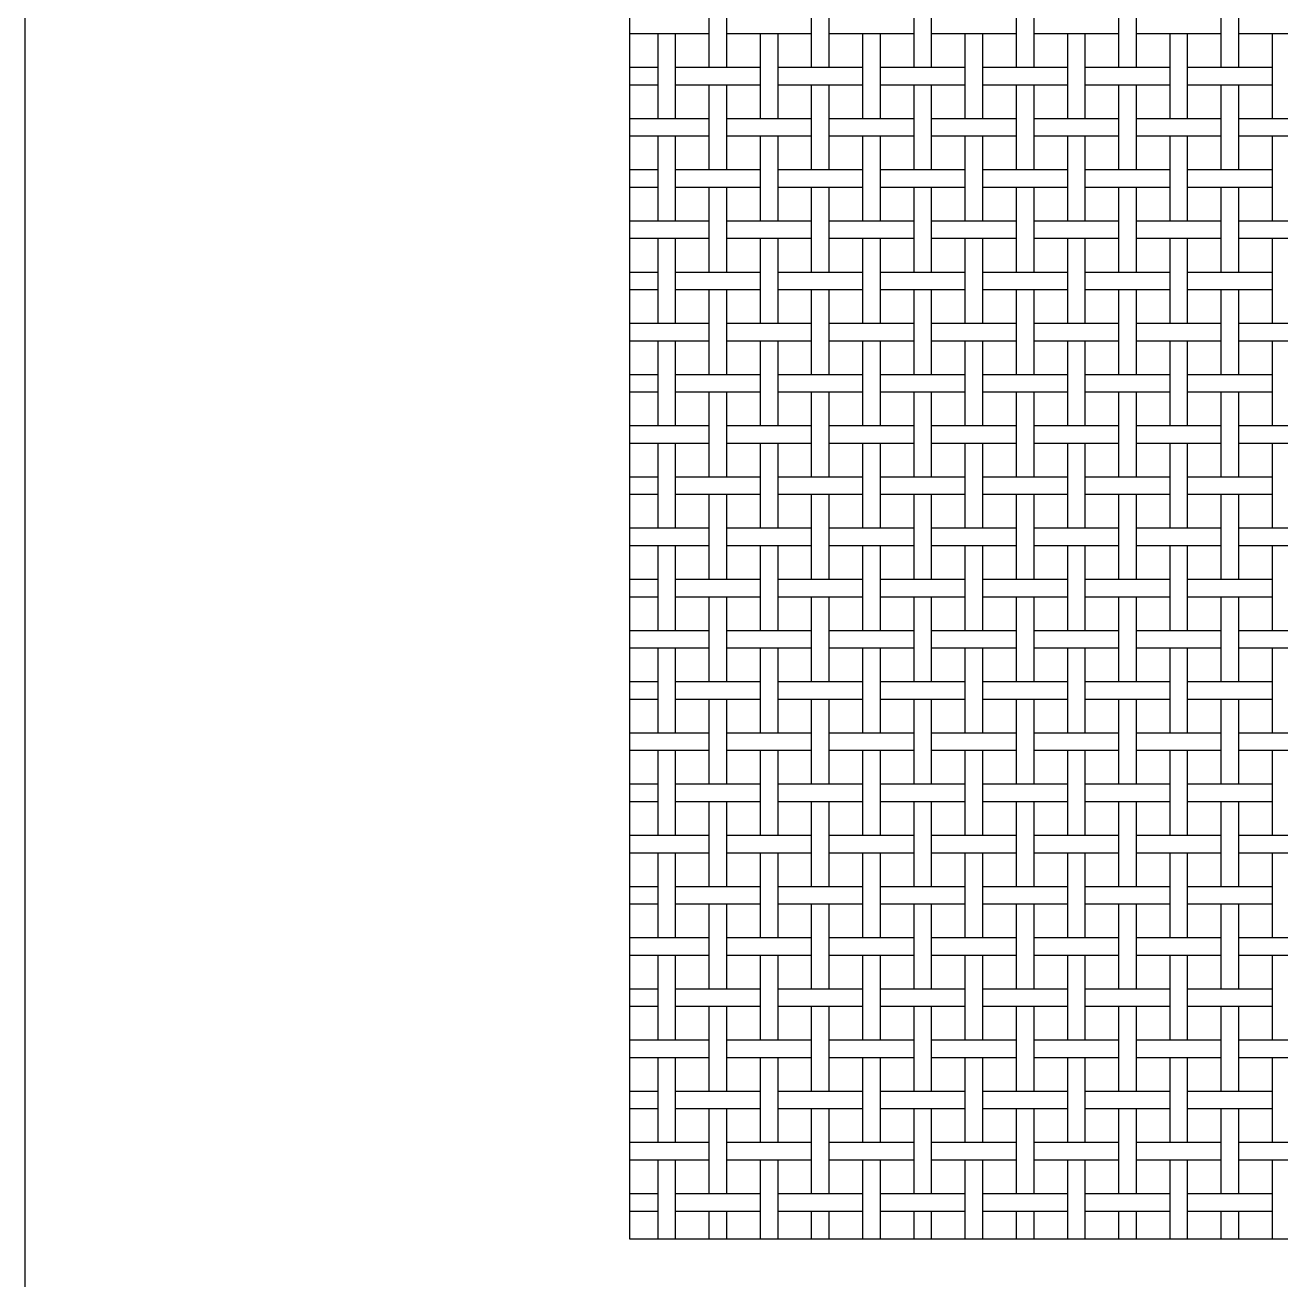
# Model space of a CAD drawing. Extents: x 0.5 to 94, y 0 to 67.1.
# Drawn here: x 17.09 to 37.86, y 26.42 to 47.17 of the extents above; entities that cross this region are included whole.
import ezdxf

# ---------------------------------------------------------------- set-up
doc = ezdxf.new("R2010")
doc.units = 0
doc.layers.get('0').update_dxf_attribs({"linetype": 'CONTINUOUS'})

msp = doc.modelspace()

# ---------------------------------------------------------------- linework, layer by layer
at = {"color": 7, "linetype": 'CONTINUOUS'}
for p, q in [((17.093, 17.093), (17.093, 67.093)), ((27.093, 27.093), (27.093, 57.093)), ((28.401, 47.874), (28.401, 46.471)), ((28.691, 47.874), (28.691, 46.471)), ((30.094, 47.874), (30.094, 46.471)), ((30.384, 47.874), (30.384, 46.471)), ((31.788, 47.874), (31.788, 46.471)), ((32.078, 47.874), (32.078, 46.471)), ((33.481, 47.874), (33.481, 46.471)), ((33.771, 47.874), (33.771, 46.471)), ((35.174, 47.874), (35.174, 46.471)), ((35.464, 47.874), (35.464, 46.471)), ((36.868, 47.874), (36.868, 46.471)), ((37.158, 47.874), (37.158, 46.471)), ((28.401, 47.028), (27.093, 47.028)), ((27.554, 47.028), (27.554, 45.624)), ((27.844, 47.028), (27.844, 45.624)), ((30.094, 47.028), (28.691, 47.028)), ((29.248, 47.028), (29.248, 45.624)), ((29.538, 47.028), (29.538, 45.624)), ((31.788, 47.028), (30.384, 47.028)), ((30.941, 47.028), (30.941, 45.624)), ((31.231, 47.028), (31.231, 45.624)), ((33.481, 47.028), (32.078, 47.028)), ((32.634, 47.028), (32.634, 45.624)), ((32.924, 47.028), (32.924, 45.624)), ((35.174, 47.028), (33.771, 47.028)), ((34.328, 47.028), (34.328, 45.624)), ((34.618, 47.028), (34.618, 45.624)), ((36.868, 47.028), (35.464, 47.028)), ((36.021, 47.028), (36.021, 45.624)), ((36.311, 47.028), (36.311, 45.624)), ((38.561, 47.028), (37.158, 47.028)), ((37.714, 47.028), (37.714, 45.624)), ((27.554, 46.471), (27.093, 46.471)), ((29.248, 46.471), (27.844, 46.471)), ((30.941, 46.471), (29.538, 46.471)), ((32.634, 46.471), (31.231, 46.471)), ((34.328, 46.471), (32.924, 46.471)), ((36.021, 46.471), (34.618, 46.471)), ((37.714, 46.471), (36.311, 46.471)), ((27.554, 46.181), (27.093, 46.181)), ((29.248, 46.181), (27.844, 46.181)), ((28.401, 46.181), (28.401, 44.778)), ((28.691, 46.181), (28.691, 44.778)), ((30.941, 46.181), (29.538, 46.181)), ((30.094, 46.181), (30.094, 44.778)), ((30.384, 46.181), (30.384, 44.778)), ((32.634, 46.181), (31.231, 46.181)), ((31.788, 46.181), (31.788, 44.778)), ((32.078, 46.181), (32.078, 44.778)), ((34.328, 46.181), (32.924, 46.181)), ((33.481, 46.181), (33.481, 44.778)), ((33.771, 46.181), (33.771, 44.778)), ((36.021, 46.181), (34.618, 46.181)), ((35.174, 46.181), (35.174, 44.778)), ((35.464, 46.181), (35.464, 44.778)), ((37.714, 46.181), (36.311, 46.181)), ((36.868, 46.181), (36.868, 44.778)), ((37.158, 46.181), (37.158, 44.778)), ((28.401, 45.624), (27.093, 45.624)), ((30.094, 45.624), (28.691, 45.624)), ((31.788, 45.624), (30.384, 45.624)), ((33.481, 45.624), (32.078, 45.624)), ((35.174, 45.624), (33.771, 45.624)), ((36.868, 45.624), (35.464, 45.624)), ((38.561, 45.624), (37.158, 45.624)), ((28.401, 45.334), (27.093, 45.334)), ((27.554, 45.334), (27.554, 43.931)), ((27.844, 45.334), (27.844, 43.931)), ((30.094, 45.334), (28.691, 45.334)), ((29.248, 45.334), (29.248, 43.931)), ((29.538, 45.334), (29.538, 43.931)), ((31.788, 45.334), (30.384, 45.334)), ((30.941, 45.334), (30.941, 43.931)), ((31.231, 45.334), (31.231, 43.931)), ((33.481, 45.334), (32.078, 45.334)), ((32.634, 45.334), (32.634, 43.931)), ((32.924, 45.334), (32.924, 43.931)), ((35.174, 45.334), (33.771, 45.334)), ((34.328, 45.334), (34.328, 43.931)), ((34.618, 45.334), (34.618, 43.931)), ((36.868, 45.334), (35.464, 45.334)), ((36.021, 45.334), (36.021, 43.931)), ((36.311, 45.334), (36.311, 43.931)), ((38.561, 45.334), (37.158, 45.334)), ((37.714, 45.334), (37.714, 43.931)), ((27.554, 44.778), (27.093, 44.778)), ((29.248, 44.778), (27.844, 44.778)), ((30.941, 44.778), (29.538, 44.778)), ((32.634, 44.778), (31.231, 44.778)), ((34.328, 44.778), (32.924, 44.778)), ((36.021, 44.778), (34.618, 44.778)), ((37.714, 44.778), (36.311, 44.778)), ((27.554, 44.488), (27.093, 44.488)), ((29.248, 44.488), (27.844, 44.488)), ((28.401, 44.488), (28.401, 43.084)), ((28.691, 44.488), (28.691, 43.084)), ((30.941, 44.488), (29.538, 44.488)), ((30.094, 44.488), (30.094, 43.084)), ((30.384, 44.488), (30.384, 43.084)), ((32.634, 44.488), (31.231, 44.488)), ((31.788, 44.488), (31.788, 43.084)), ((32.078, 44.488), (32.078, 43.084)), ((34.328, 44.488), (32.924, 44.488)), ((33.481, 44.488), (33.481, 43.084)), ((33.771, 44.488), (33.771, 43.084)), ((36.021, 44.488), (34.618, 44.488)), ((35.174, 44.488), (35.174, 43.084)), ((35.464, 44.488), (35.464, 43.084)), ((37.714, 44.488), (36.311, 44.488)), ((36.868, 44.488), (36.868, 43.084)), ((37.158, 44.488), (37.158, 43.084)), ((28.401, 43.931), (27.093, 43.931)), ((30.094, 43.931), (28.691, 43.931)), ((31.788, 43.931), (30.384, 43.931)), ((33.481, 43.931), (32.078, 43.931)), ((35.174, 43.931), (33.771, 43.931)), ((36.868, 43.931), (35.464, 43.931)), ((38.561, 43.931), (37.158, 43.931)), ((28.401, 43.641), (27.093, 43.641)), ((27.554, 43.641), (27.554, 42.238)), ((27.844, 43.641), (27.844, 42.238)), ((30.094, 43.641), (28.691, 43.641)), ((29.248, 43.641), (29.248, 42.238)), ((29.538, 43.641), (29.538, 42.238)), ((31.788, 43.641), (30.384, 43.641)), ((30.941, 43.641), (30.941, 42.238)), ((31.231, 43.641), (31.231, 42.238)), ((33.481, 43.641), (32.078, 43.641)), ((32.634, 43.641), (32.634, 42.238)), ((32.924, 43.641), (32.924, 42.238)), ((35.174, 43.641), (33.771, 43.641)), ((34.328, 43.641), (34.328, 42.238)), ((34.618, 43.641), (34.618, 42.238)), ((36.868, 43.641), (35.464, 43.641)), ((36.021, 43.641), (36.021, 42.238)), ((36.311, 43.641), (36.311, 42.238)), ((38.561, 43.641), (37.158, 43.641)), ((37.714, 43.641), (37.714, 42.238)), ((27.554, 43.084), (27.093, 43.084)), ((29.248, 43.084), (27.844, 43.084)), ((30.941, 43.084), (29.538, 43.084)), ((32.634, 43.084), (31.231, 43.084)), ((34.328, 43.084), (32.924, 43.084)), ((36.021, 43.084), (34.618, 43.084)), ((37.714, 43.084), (36.311, 43.084)), ((27.554, 42.794), (27.093, 42.794)), ((29.248, 42.794), (27.844, 42.794)), ((28.401, 42.794), (28.401, 41.391)), ((28.691, 42.794), (28.691, 41.391)), ((30.941, 42.794), (29.538, 42.794)), ((30.094, 42.794), (30.094, 41.391)), ((30.384, 42.794), (30.384, 41.391)), ((32.634, 42.794), (31.231, 42.794)), ((31.788, 42.794), (31.788, 41.391)), ((32.078, 42.794), (32.078, 41.391)), ((34.328, 42.794), (32.924, 42.794)), ((33.481, 42.794), (33.481, 41.391)), ((33.771, 42.794), (33.771, 41.391)), ((36.021, 42.794), (34.618, 42.794)), ((35.174, 42.794), (35.174, 41.391)), ((35.464, 42.794), (35.464, 41.391)), ((37.714, 42.794), (36.311, 42.794)), ((36.868, 42.794), (36.868, 41.391)), ((37.158, 42.794), (37.158, 41.391)), ((28.401, 42.238), (27.093, 42.238)), ((30.094, 42.238), (28.691, 42.238)), ((31.788, 42.238), (30.384, 42.238)), ((33.481, 42.238), (32.078, 42.238)), ((35.174, 42.238), (33.771, 42.238)), ((36.868, 42.238), (35.464, 42.238)), ((38.561, 42.238), (37.158, 42.238)), ((28.401, 41.948), (27.093, 41.948)), ((27.554, 41.948), (27.554, 40.544)), ((27.844, 41.948), (27.844, 40.544)), ((30.094, 41.948), (28.691, 41.948)), ((29.248, 41.948), (29.248, 40.544)), ((29.538, 41.948), (29.538, 40.544)), ((31.788, 41.948), (30.384, 41.948)), ((30.941, 41.948), (30.941, 40.544)), ((31.231, 41.948), (31.231, 40.544)), ((33.481, 41.948), (32.078, 41.948)), ((32.634, 41.948), (32.634, 40.544)), ((32.924, 41.948), (32.924, 40.544)), ((35.174, 41.948), (33.771, 41.948)), ((34.328, 41.948), (34.328, 40.544)), ((34.618, 41.948), (34.618, 40.544)), ((36.868, 41.948), (35.464, 41.948)), ((36.021, 41.948), (36.021, 40.544)), ((36.311, 41.948), (36.311, 40.544)), ((38.561, 41.948), (37.158, 41.948)), ((37.714, 41.948), (37.714, 40.544)), ((27.554, 41.391), (27.093, 41.391)), ((29.248, 41.391), (27.844, 41.391)), ((30.941, 41.391), (29.538, 41.391)), ((32.634, 41.391), (31.231, 41.391)), ((34.328, 41.391), (32.924, 41.391)), ((36.021, 41.391), (34.618, 41.391)), ((37.714, 41.391), (36.311, 41.391)), ((27.554, 41.101), (27.093, 41.101)), ((29.248, 41.101), (27.844, 41.101)), ((28.401, 41.101), (28.401, 39.698)), ((28.691, 41.101), (28.691, 39.698)), ((30.941, 41.101), (29.538, 41.101)), ((30.094, 41.101), (30.094, 39.698)), ((30.384, 41.101), (30.384, 39.698)), ((32.634, 41.101), (31.231, 41.101)), ((31.788, 41.101), (31.788, 39.698)), ((32.078, 41.101), (32.078, 39.698)), ((34.328, 41.101), (32.924, 41.101)), ((33.481, 41.101), (33.481, 39.698)), ((33.771, 41.101), (33.771, 39.698)), ((36.021, 41.101), (34.618, 41.101)), ((35.174, 41.101), (35.174, 39.698)), ((35.464, 41.101), (35.464, 39.698)), ((37.714, 41.101), (36.311, 41.101)), ((36.868, 41.101), (36.868, 39.698)), ((37.158, 41.101), (37.158, 39.698)), ((28.401, 40.544), (27.093, 40.544)), ((30.094, 40.544), (28.691, 40.544)), ((31.788, 40.544), (30.384, 40.544)), ((33.481, 40.544), (32.078, 40.544)), ((35.174, 40.544), (33.771, 40.544)), ((36.868, 40.544), (35.464, 40.544)), ((38.561, 40.544), (37.158, 40.544)), ((28.401, 40.254), (27.093, 40.254)), ((27.554, 40.254), (27.554, 38.851)), ((27.844, 40.254), (27.844, 38.851)), ((30.094, 40.254), (28.691, 40.254)), ((29.248, 40.254), (29.248, 38.851)), ((29.538, 40.254), (29.538, 38.851)), ((31.788, 40.254), (30.384, 40.254)), ((30.941, 40.254), (30.941, 38.851)), ((31.231, 40.254), (31.231, 38.851)), ((33.481, 40.254), (32.078, 40.254)), ((32.634, 40.254), (32.634, 38.851)), ((32.924, 40.254), (32.924, 38.851)), ((35.174, 40.254), (33.771, 40.254)), ((34.328, 40.254), (34.328, 38.851)), ((34.618, 40.254), (34.618, 38.851)), ((36.868, 40.254), (35.464, 40.254)), ((36.021, 40.254), (36.021, 38.851)), ((36.311, 40.254), (36.311, 38.851)), ((38.561, 40.254), (37.158, 40.254)), ((37.714, 40.254), (37.714, 38.851)), ((27.554, 39.698), (27.093, 39.698)), ((29.248, 39.698), (27.844, 39.698)), ((30.941, 39.698), (29.538, 39.698)), ((32.634, 39.698), (31.231, 39.698)), ((34.328, 39.698), (32.924, 39.698)), ((36.021, 39.698), (34.618, 39.698)), ((37.714, 39.698), (36.311, 39.698)), ((27.554, 39.408), (27.093, 39.408)), ((29.248, 39.408), (27.844, 39.408)), ((28.401, 39.408), (28.401, 38.004)), ((28.691, 39.408), (28.691, 38.004)), ((30.941, 39.408), (29.538, 39.408)), ((30.094, 39.408), (30.094, 38.004)), ((30.384, 39.408), (30.384, 38.004)), ((32.634, 39.408), (31.231, 39.408)), ((31.788, 39.408), (31.788, 38.004)), ((32.078, 39.408), (32.078, 38.004)), ((34.328, 39.408), (32.924, 39.408)), ((33.481, 39.408), (33.481, 38.004)), ((33.771, 39.408), (33.771, 38.004)), ((36.021, 39.408), (34.618, 39.408)), ((35.174, 39.408), (35.174, 38.004)), ((35.464, 39.408), (35.464, 38.004)), ((37.714, 39.408), (36.311, 39.408)), ((36.868, 39.408), (36.868, 38.004)), ((37.158, 39.408), (37.158, 38.004)), ((28.401, 38.851), (27.093, 38.851)), ((30.094, 38.851), (28.691, 38.851)), ((31.788, 38.851), (30.384, 38.851)), ((33.481, 38.851), (32.078, 38.851)), ((35.174, 38.851), (33.771, 38.851)), ((36.868, 38.851), (35.464, 38.851)), ((38.561, 38.851), (37.158, 38.851)), ((28.401, 38.561), (27.093, 38.561)), ((27.554, 38.561), (27.554, 37.158)), ((27.844, 38.561), (27.844, 37.158)), ((30.094, 38.561), (28.691, 38.561)), ((29.248, 38.561), (29.248, 37.158)), ((29.538, 38.561), (29.538, 37.158)), ((31.788, 38.561), (30.384, 38.561)), ((30.941, 38.561), (30.941, 37.158)), ((31.231, 38.561), (31.231, 37.158)), ((33.481, 38.561), (32.078, 38.561)), ((32.634, 38.561), (32.634, 37.158)), ((32.924, 38.561), (32.924, 37.158)), ((35.174, 38.561), (33.771, 38.561)), ((34.328, 38.561), (34.328, 37.158)), ((34.618, 38.561), (34.618, 37.158)), ((36.868, 38.561), (35.464, 38.561)), ((36.021, 38.561), (36.021, 37.158)), ((36.311, 38.561), (36.311, 37.158)), ((38.561, 38.561), (37.158, 38.561)), ((37.714, 38.561), (37.714, 37.158)), ((27.554, 38.004), (27.093, 38.004)), ((29.248, 38.004), (27.844, 38.004)), ((30.941, 38.004), (29.538, 38.004)), ((32.634, 38.004), (31.231, 38.004)), ((34.328, 38.004), (32.924, 38.004)), ((36.021, 38.004), (34.618, 38.004)), ((37.714, 38.004), (36.311, 38.004)), ((27.554, 37.714), (27.093, 37.714)), ((29.248, 37.714), (27.844, 37.714)), ((28.401, 37.714), (28.401, 36.311)), ((28.691, 37.714), (28.691, 36.311)), ((30.941, 37.714), (29.538, 37.714)), ((30.094, 37.714), (30.094, 36.311)), ((30.384, 37.714), (30.384, 36.311)), ((32.634, 37.714), (31.231, 37.714)), ((31.788, 37.714), (31.788, 36.311)), ((32.078, 37.714), (32.078, 36.311)), ((34.328, 37.714), (32.924, 37.714)), ((33.481, 37.714), (33.481, 36.311)), ((33.771, 37.714), (33.771, 36.311)), ((36.021, 37.714), (34.618, 37.714)), ((35.174, 37.714), (35.174, 36.311)), ((35.464, 37.714), (35.464, 36.311)), ((37.714, 37.714), (36.311, 37.714)), ((36.868, 37.714), (36.868, 36.311)), ((37.158, 37.714), (37.158, 36.311)), ((28.401, 37.158), (27.093, 37.158)), ((30.094, 37.158), (28.691, 37.158)), ((31.788, 37.158), (30.384, 37.158)), ((33.481, 37.158), (32.078, 37.158)), ((35.174, 37.158), (33.771, 37.158)), ((36.868, 37.158), (35.464, 37.158)), ((38.561, 37.158), (37.158, 37.158)), ((28.401, 36.868), (27.093, 36.868)), ((27.554, 36.868), (27.554, 35.464)), ((27.844, 36.868), (27.844, 35.464)), ((30.094, 36.868), (28.691, 36.868)), ((29.248, 36.868), (29.248, 35.464)), ((29.538, 36.868), (29.538, 35.464)), ((31.788, 36.868), (30.384, 36.868)), ((30.941, 36.868), (30.941, 35.464)), ((31.231, 36.868), (31.231, 35.464)), ((33.481, 36.868), (32.078, 36.868)), ((32.634, 36.868), (32.634, 35.464)), ((32.924, 36.868), (32.924, 35.464)), ((35.174, 36.868), (33.771, 36.868)), ((34.328, 36.868), (34.328, 35.464)), ((34.618, 36.868), (34.618, 35.464)), ((36.868, 36.868), (35.464, 36.868)), ((36.021, 36.868), (36.021, 35.464)), ((36.311, 36.868), (36.311, 35.464)), ((38.561, 36.868), (37.158, 36.868)), ((37.714, 36.868), (37.714, 35.464)), ((27.554, 36.311), (27.093, 36.311)), ((29.248, 36.311), (27.844, 36.311)), ((30.941, 36.311), (29.538, 36.311)), ((32.634, 36.311), (31.231, 36.311)), ((34.328, 36.311), (32.924, 36.311)), ((36.021, 36.311), (34.618, 36.311)), ((37.714, 36.311), (36.311, 36.311)), ((27.554, 36.021), (27.093, 36.021)), ((29.248, 36.021), (27.844, 36.021)), ((28.401, 36.021), (28.401, 34.618)), ((28.691, 36.021), (28.691, 34.618)), ((30.941, 36.021), (29.538, 36.021)), ((30.094, 36.021), (30.094, 34.618)), ((30.384, 36.021), (30.384, 34.618)), ((32.634, 36.021), (31.231, 36.021)), ((31.788, 36.021), (31.788, 34.618)), ((32.078, 36.021), (32.078, 34.618)), ((34.328, 36.021), (32.924, 36.021)), ((33.481, 36.021), (33.481, 34.618)), ((33.771, 36.021), (33.771, 34.618)), ((36.021, 36.021), (34.618, 36.021)), ((35.174, 36.021), (35.174, 34.618)), ((35.464, 36.021), (35.464, 34.618)), ((37.714, 36.021), (36.311, 36.021)), ((36.868, 36.021), (36.868, 34.618)), ((37.158, 36.021), (37.158, 34.618)), ((28.401, 35.464), (27.093, 35.464)), ((30.094, 35.464), (28.691, 35.464)), ((31.788, 35.464), (30.384, 35.464)), ((33.481, 35.464), (32.078, 35.464)), ((35.174, 35.464), (33.771, 35.464)), ((36.868, 35.464), (35.464, 35.464)), ((38.561, 35.464), (37.158, 35.464)), ((28.401, 35.174), (27.093, 35.174)), ((27.554, 35.174), (27.554, 33.771)), ((27.844, 35.174), (27.844, 33.771)), ((30.094, 35.174), (28.691, 35.174)), ((29.248, 35.174), (29.248, 33.771)), ((29.538, 35.174), (29.538, 33.771)), ((31.788, 35.174), (30.384, 35.174)), ((30.941, 35.174), (30.941, 33.771)), ((31.231, 35.174), (31.231, 33.771)), ((33.481, 35.174), (32.078, 35.174)), ((32.634, 35.174), (32.634, 33.771)), ((32.924, 35.174), (32.924, 33.771)), ((35.174, 35.174), (33.771, 35.174)), ((34.328, 35.174), (34.328, 33.771)), ((34.618, 35.174), (34.618, 33.771)), ((36.868, 35.174), (35.464, 35.174)), ((36.021, 35.174), (36.021, 33.771)), ((36.311, 35.174), (36.311, 33.771)), ((38.561, 35.174), (37.158, 35.174)), ((37.714, 35.174), (37.714, 33.771)), ((27.554, 34.618), (27.093, 34.618)), ((29.248, 34.618), (27.844, 34.618)), ((30.941, 34.618), (29.538, 34.618)), ((32.634, 34.618), (31.231, 34.618)), ((34.328, 34.618), (32.924, 34.618)), ((36.021, 34.618), (34.618, 34.618)), ((37.714, 34.618), (36.311, 34.618)), ((27.554, 34.328), (27.093, 34.328)), ((29.248, 34.328), (27.844, 34.328)), ((28.401, 34.328), (28.401, 32.924)), ((28.691, 34.328), (28.691, 32.924)), ((30.941, 34.328), (29.538, 34.328)), ((30.094, 34.328), (30.094, 32.924)), ((30.384, 34.328), (30.384, 32.924)), ((32.634, 34.328), (31.231, 34.328)), ((31.788, 34.328), (31.788, 32.924)), ((32.078, 34.328), (32.078, 32.924)), ((34.328, 34.328), (32.924, 34.328)), ((33.481, 34.328), (33.481, 32.924)), ((33.771, 34.328), (33.771, 32.924)), ((36.021, 34.328), (34.618, 34.328)), ((35.174, 34.328), (35.174, 32.924)), ((35.464, 34.328), (35.464, 32.924)), ((37.714, 34.328), (36.311, 34.328)), ((36.868, 34.328), (36.868, 32.924)), ((37.158, 34.328), (37.158, 32.924)), ((28.401, 33.771), (27.093, 33.771)), ((30.094, 33.771), (28.691, 33.771)), ((31.788, 33.771), (30.384, 33.771)), ((33.481, 33.771), (32.078, 33.771)), ((35.174, 33.771), (33.771, 33.771)), ((36.868, 33.771), (35.464, 33.771)), ((38.561, 33.771), (37.158, 33.771)), ((28.401, 33.481), (27.093, 33.481)), ((27.554, 33.481), (27.554, 32.078)), ((27.844, 33.481), (27.844, 32.078)), ((30.094, 33.481), (28.691, 33.481)), ((29.248, 33.481), (29.248, 32.078)), ((29.538, 33.481), (29.538, 32.078)), ((31.788, 33.481), (30.384, 33.481)), ((30.941, 33.481), (30.941, 32.078)), ((31.231, 33.481), (31.231, 32.078)), ((33.481, 33.481), (32.078, 33.481)), ((32.634, 33.481), (32.634, 32.078)), ((32.924, 33.481), (32.924, 32.078)), ((35.174, 33.481), (33.771, 33.481)), ((34.328, 33.481), (34.328, 32.078)), ((34.618, 33.481), (34.618, 32.078)), ((36.868, 33.481), (35.464, 33.481)), ((36.021, 33.481), (36.021, 32.078)), ((36.311, 33.481), (36.311, 32.078)), ((38.561, 33.481), (37.158, 33.481)), ((37.714, 33.481), (37.714, 32.078)), ((27.554, 32.924), (27.093, 32.924)), ((29.248, 32.924), (27.844, 32.924)), ((30.941, 32.924), (29.538, 32.924)), ((32.634, 32.924), (31.231, 32.924)), ((34.328, 32.924), (32.924, 32.924)), ((36.021, 32.924), (34.618, 32.924)), ((37.714, 32.924), (36.311, 32.924)), ((27.554, 32.634), (27.093, 32.634)), ((29.248, 32.634), (27.844, 32.634)), ((28.401, 32.634), (28.401, 31.231)), ((28.691, 32.634), (28.691, 31.231)), ((30.941, 32.634), (29.538, 32.634)), ((30.094, 32.634), (30.094, 31.231)), ((30.384, 32.634), (30.384, 31.231)), ((32.634, 32.634), (31.231, 32.634)), ((31.788, 32.634), (31.788, 31.231)), ((32.078, 32.634), (32.078, 31.231)), ((34.328, 32.634), (32.924, 32.634)), ((33.481, 32.634), (33.481, 31.231)), ((33.771, 32.634), (33.771, 31.231)), ((36.021, 32.634), (34.618, 32.634)), ((35.174, 32.634), (35.174, 31.231)), ((35.464, 32.634), (35.464, 31.231)), ((37.714, 32.634), (36.311, 32.634)), ((36.868, 32.634), (36.868, 31.231)), ((37.158, 32.634), (37.158, 31.231)), ((28.401, 32.078), (27.093, 32.078)), ((30.094, 32.078), (28.691, 32.078)), ((31.788, 32.078), (30.384, 32.078)), ((33.481, 32.078), (32.078, 32.078)), ((35.174, 32.078), (33.771, 32.078)), ((36.868, 32.078), (35.464, 32.078)), ((38.561, 32.078), (37.158, 32.078)), ((28.401, 31.788), (27.093, 31.788)), ((27.554, 31.788), (27.554, 30.384)), ((27.844, 31.788), (27.844, 30.384)), ((30.094, 31.788), (28.691, 31.788)), ((29.248, 31.788), (29.248, 30.384)), ((29.538, 31.788), (29.538, 30.384)), ((31.788, 31.788), (30.384, 31.788)), ((30.941, 31.788), (30.941, 30.384)), ((31.231, 31.788), (31.231, 30.384)), ((33.481, 31.788), (32.078, 31.788)), ((32.634, 31.788), (32.634, 30.384)), ((32.924, 31.788), (32.924, 30.384)), ((35.174, 31.788), (33.771, 31.788)), ((34.328, 31.788), (34.328, 30.384)), ((34.618, 31.788), (34.618, 30.384)), ((36.868, 31.788), (35.464, 31.788)), ((36.021, 31.788), (36.021, 30.384)), ((36.311, 31.788), (36.311, 30.384)), ((38.561, 31.788), (37.158, 31.788)), ((37.714, 31.788), (37.714, 30.384)), ((27.554, 31.231), (27.093, 31.231)), ((29.248, 31.231), (27.844, 31.231)), ((30.941, 31.231), (29.538, 31.231)), ((32.634, 31.231), (31.231, 31.231)), ((34.328, 31.231), (32.924, 31.231)), ((36.021, 31.231), (34.618, 31.231)), ((37.714, 31.231), (36.311, 31.231)), ((27.554, 30.941), (27.093, 30.941)), ((29.248, 30.941), (27.844, 30.941)), ((28.401, 30.941), (28.401, 29.538)), ((28.691, 30.941), (28.691, 29.538)), ((30.941, 30.941), (29.538, 30.941)), ((30.094, 30.941), (30.094, 29.538)), ((30.384, 30.941), (30.384, 29.538)), ((32.634, 30.941), (31.231, 30.941)), ((31.788, 30.941), (31.788, 29.538)), ((32.078, 30.941), (32.078, 29.538)), ((34.328, 30.941), (32.924, 30.941)), ((33.481, 30.941), (33.481, 29.538)), ((33.771, 30.941), (33.771, 29.538)), ((36.021, 30.941), (34.618, 30.941)), ((35.174, 30.941), (35.174, 29.538)), ((35.464, 30.941), (35.464, 29.538)), ((37.714, 30.941), (36.311, 30.941)), ((36.868, 30.941), (36.868, 29.538)), ((37.158, 30.941), (37.158, 29.538)), ((28.401, 30.384), (27.093, 30.384)), ((30.094, 30.384), (28.691, 30.384)), ((31.788, 30.384), (30.384, 30.384)), ((33.481, 30.384), (32.078, 30.384)), ((35.174, 30.384), (33.771, 30.384)), ((36.868, 30.384), (35.464, 30.384)), ((38.561, 30.384), (37.158, 30.384)), ((28.401, 30.094), (27.093, 30.094)), ((27.554, 30.094), (27.554, 28.691)), ((27.844, 30.094), (27.844, 28.691)), ((30.094, 30.094), (28.691, 30.094)), ((29.248, 30.094), (29.248, 28.691)), ((29.538, 30.094), (29.538, 28.691)), ((31.788, 30.094), (30.384, 30.094)), ((30.941, 30.094), (30.941, 28.691)), ((31.231, 30.094), (31.231, 28.691)), ((33.481, 30.094), (32.078, 30.094)), ((32.634, 30.094), (32.634, 28.691)), ((32.924, 30.094), (32.924, 28.691)), ((35.174, 30.094), (33.771, 30.094)), ((34.328, 30.094), (34.328, 28.691)), ((34.618, 30.094), (34.618, 28.691)), ((36.868, 30.094), (35.464, 30.094)), ((36.021, 30.094), (36.021, 28.691)), ((36.311, 30.094), (36.311, 28.691)), ((38.561, 30.094), (37.158, 30.094)), ((37.714, 30.094), (37.714, 28.691)), ((27.554, 29.538), (27.093, 29.538)), ((29.248, 29.538), (27.844, 29.538)), ((30.941, 29.538), (29.538, 29.538)), ((32.634, 29.538), (31.231, 29.538)), ((34.328, 29.538), (32.924, 29.538)), ((36.021, 29.538), (34.618, 29.538)), ((37.714, 29.538), (36.311, 29.538)), ((27.554, 29.248), (27.093, 29.248)), ((29.248, 29.248), (27.844, 29.248)), ((28.401, 29.248), (28.401, 27.844)), ((28.691, 29.248), (28.691, 27.844)), ((30.941, 29.248), (29.538, 29.248)), ((30.094, 29.248), (30.094, 27.844)), ((30.384, 29.248), (30.384, 27.844)), ((32.634, 29.248), (31.231, 29.248)), ((31.788, 29.248), (31.788, 27.844)), ((32.078, 29.248), (32.078, 27.844)), ((34.328, 29.248), (32.924, 29.248)), ((33.481, 29.248), (33.481, 27.844)), ((33.771, 29.248), (33.771, 27.844)), ((36.021, 29.248), (34.618, 29.248)), ((35.174, 29.248), (35.174, 27.844)), ((35.464, 29.248), (35.464, 27.844)), ((37.714, 29.248), (36.311, 29.248)), ((36.868, 29.248), (36.868, 27.844)), ((37.158, 29.248), (37.158, 27.844)), ((28.401, 28.691), (27.093, 28.691)), ((30.094, 28.691), (28.691, 28.691)), ((31.788, 28.691), (30.384, 28.691)), ((33.481, 28.691), (32.078, 28.691)), ((35.174, 28.691), (33.771, 28.691)), ((36.868, 28.691), (35.464, 28.691)), ((38.561, 28.691), (37.158, 28.691)), ((28.401, 28.401), (27.093, 28.401)), ((27.554, 28.401), (27.554, 27.093)), ((27.844, 28.401), (27.844, 27.093)), ((30.094, 28.401), (28.691, 28.401)), ((29.248, 28.401), (29.248, 27.093)), ((29.538, 28.401), (29.538, 27.093)), ((31.788, 28.401), (30.384, 28.401)), ((30.941, 28.401), (30.941, 27.093)), ((31.231, 28.401), (31.231, 27.093)), ((33.481, 28.401), (32.078, 28.401)), ((32.634, 28.401), (32.634, 27.093)), ((32.924, 28.401), (32.924, 27.093)), ((35.174, 28.401), (33.771, 28.401)), ((34.328, 28.401), (34.328, 27.093)), ((34.618, 28.401), (34.618, 27.093)), ((36.868, 28.401), (35.464, 28.401)), ((36.021, 28.401), (36.021, 27.093)), ((36.311, 28.401), (36.311, 27.093)), ((38.561, 28.401), (37.158, 28.401)), ((37.714, 28.401), (37.714, 27.093)), ((27.554, 27.844), (27.093, 27.844)), ((29.248, 27.844), (27.844, 27.844)), ((30.941, 27.844), (29.538, 27.844)), ((32.634, 27.844), (31.231, 27.844)), ((34.328, 27.844), (32.924, 27.844)), ((36.021, 27.844), (34.618, 27.844)), ((37.714, 27.844), (36.311, 27.844)), ((27.554, 27.554), (27.093, 27.554)), ((29.248, 27.554), (27.844, 27.554)), ((28.401, 27.554), (28.401, 27.093)), ((28.691, 27.554), (28.691, 27.093)), ((30.941, 27.554), (29.538, 27.554)), ((30.094, 27.554), (30.094, 27.093)), ((30.384, 27.554), (30.384, 27.093)), ((32.634, 27.554), (31.231, 27.554)), ((31.788, 27.554), (31.788, 27.093)), ((32.078, 27.554), (32.078, 27.093)), ((34.328, 27.554), (32.924, 27.554)), ((33.481, 27.554), (33.481, 27.093)), ((33.771, 27.554), (33.771, 27.093)), ((36.021, 27.554), (34.618, 27.554)), ((35.174, 27.554), (35.174, 27.093)), ((35.464, 27.554), (35.464, 27.093)), ((37.714, 27.554), (36.311, 27.554)), ((36.868, 27.554), (36.868, 27.093)), ((37.158, 27.554), (37.158, 27.093)), ((57.093, 27.093), (27.093, 27.093))]:
    msp.add_line(p, q, dxfattribs=at)

doc.saveas('drawing.dxf')
